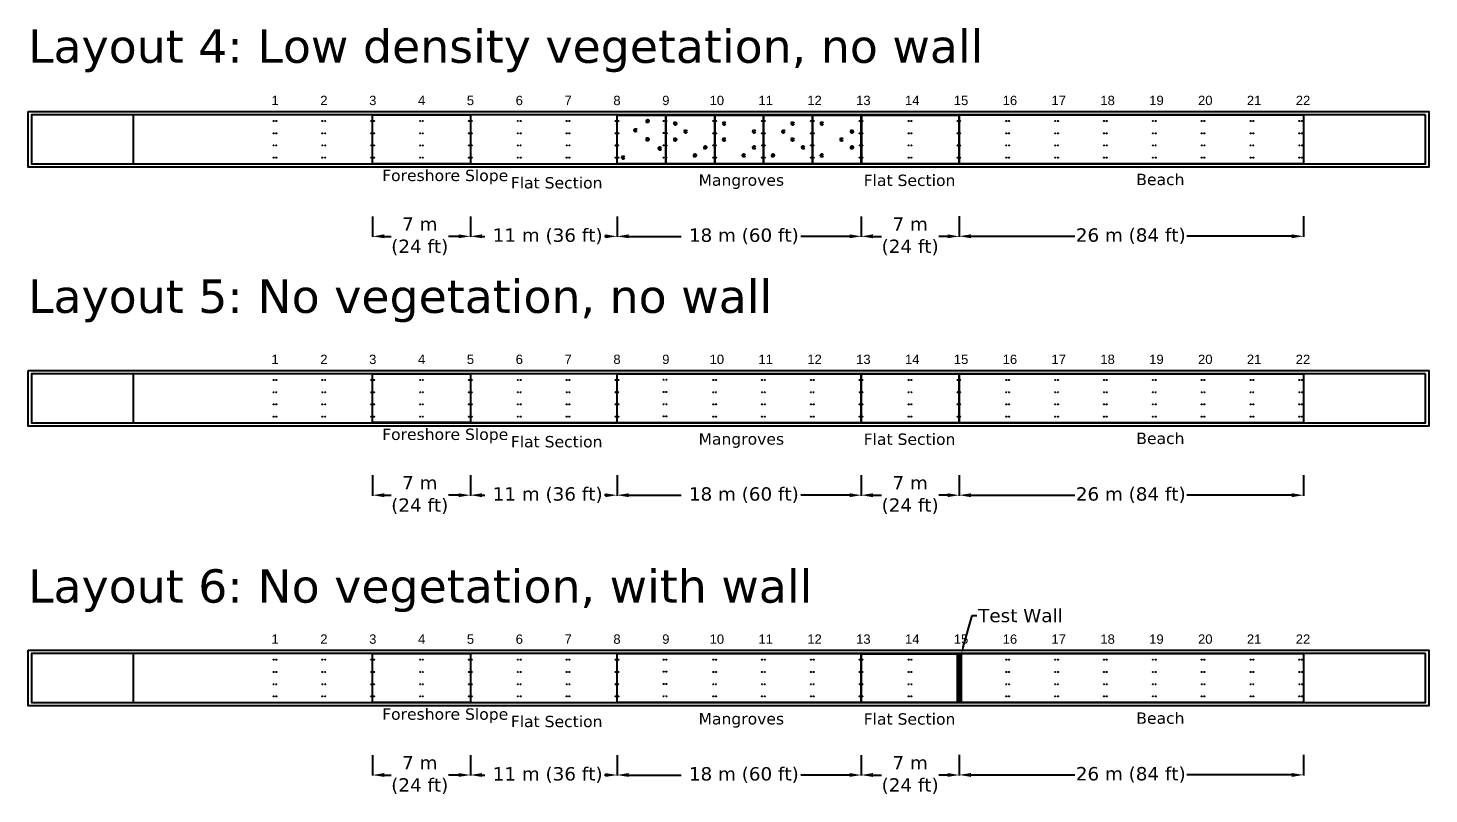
# Model space of a CAD drawing. Header units: feet. Extents: x 0 to 695, y -979 to -294.
# Drawn here: x 329.6 to 434.6, y -526.4 to -469 of the extents above; entities that cross this region are included whole.
import ezdxf
from ezdxf import colors
from ezdxf.entities.mleader import LeaderData, LeaderLine
from ezdxf.math import Vec2, Vec3

# ---------------------------------------------------------------- set-up
doc = ezdxf.new("R2010")
doc.units = ezdxf.units.FT
doc.header["$MEASUREMENT"] = 0
doc.header["$PDMODE"] = 35
for name, color, linetype in [(').5 layer template', 7, 'Continuous'), ('ATM Mangroves', 3, 'Continuous'), ('Beach Slopes', 80, 'Continuous'), ('No of Bays', 2, 'Continuous'), ('Slabs', 7, 'Continuous'), ('Test Layer', 7, 'Continuous')]:
    doc.layers.add(name, color=color, linetype=linetype)
doc.styles.get("Standard").update_dxf_attribs({"font": 'verdana.ttf'})
doc.dimstyles.new('Meters', dxfattribs={"dimscale": 0.25, "dimtxt": 1, "dimasz": 0.18, "dimexe": 0.178, "dimexo": 0.0625, "dimgap": 0.09, "dimtad": 0, "dimtih": 1, "dimtoh": 1, "dimzin": 0, "dimdsep": 46, "dimtxsty": 'Standard', "dimcen": 0.09, "dimazin": 0, "dimtfac": 1, "dimtofl": 0, "dimtmove": 0, "dimatfit": 3, "dimfxl": 0.5, "dimfxlon": 1, "dimtolj": 1, "dimtzin": 0, "dimarcsym": 0})

# ---------------------------------------------------------------- blocks, each defined once
blk = doc.blocks.new('*D134')
at = {"layer": 'Beach Slopes', "color": 0, "lineweight": -2, "transparency": 16777216}
for p, q in [((373.76, -483.07), (373.76, -484.61)), ((392.04, -483.07), (392.04, -484.61)), ((374.63, -484.57), (378.55, -484.57)), ((391.16, -484.57), (387.51, -484.57))]:
    blk.add_line(p, q, dxfattribs=at)
at = {"layer": 'Beach Slopes', "color": 0, "transparency": 16777216}
for points in [[(374.63, -484.42), (374.63, -484.71), (373.76, -484.57)], [(391.16, -484.42), (391.16, -484.71), (392.04, -484.57)]]:
    blk.add_solid(points, dxfattribs=at)
at = {"layer": 'Defpoints', "color": 0, "transparency": 16777216}
for p in [(373.76, -479.13), (392.04, -479.14), (392.04, -484.57)]:
    blk.add_point(p, dxfattribs=at)
at = {"layer": 'Beach Slopes', "color": 0, "transparency": 16777216, "insert": (383.03, -484.57), "char_height": 0.25, "attachment_point": 5}
blk.add_mtext('\\A1;{\\H4x; 18 m (60 ft)}', dxfattribs=at)
blk = doc.blocks.new('*D135')
at = {"layer": 'Beach Slopes', "color": 0, "lineweight": -2, "transparency": 16777216}
for p, q in [((399.37, -483.06), (399.37, -484.61)), ((425.16, -483.06), (425.16, -484.61)), ((400.25, -484.56), (408.04, -484.56)), ((424.28, -484.56), (416.41, -484.56))]:
    blk.add_line(p, q, dxfattribs=at)
at = {"layer": 'Beach Slopes', "color": 0, "transparency": 16777216}
for points in [[(400.25, -484.42), (400.25, -484.71), (399.37, -484.56)], [(424.28, -484.42), (424.28, -484.71), (425.16, -484.56)]]:
    blk.add_solid(points, dxfattribs=at)
at = {"layer": 'Defpoints', "color": 0, "transparency": 16777216}
for p in [(399.37, -479.14), (425.16, -479.13), (425.16, -484.56)]:
    blk.add_point(p, dxfattribs=at)
at = {"layer": 'Beach Slopes', "color": 0, "transparency": 16777216, "insert": (412.22, -484.56), "char_height": 0.25, "attachment_point": 5}
blk.add_mtext('\\A1;{\\H4x;26 m (84 ft)}', dxfattribs=at)
blk = doc.blocks.new('*D136')
at = {"layer": 'Beach Slopes', "color": 0, "lineweight": -2, "transparency": 16777216}
for p, q in [((355.45, -483.07), (355.45, -484.61)), ((362.77, -483.07), (362.77, -484.61)), ((356.32, -484.57), (356.83, -484.57)), ((361.89, -484.57), (361.14, -484.57))]:
    blk.add_line(p, q, dxfattribs=at)
at = {"layer": 'Beach Slopes', "color": 0, "transparency": 16777216}
for points in [[(356.32, -484.42), (356.32, -484.71), (355.45, -484.57)], [(361.89, -484.42), (361.89, -484.71), (362.77, -484.57)]]:
    blk.add_solid(points, dxfattribs=at)
at = {"layer": 'Defpoints', "color": 0, "transparency": 16777216}
for p in [(355.45, -479.12), (362.77, -479.13), (362.77, -484.57)]:
    blk.add_point(p, dxfattribs=at)
at = {"layer": 'Beach Slopes', "color": 0, "transparency": 16777216, "insert": (358.98, -484.57), "char_height": 0.25, "width": 5.0711, "attachment_point": 5}
blk.add_mtext('\\A1;{\\H4x;7 m\\P(24 ft)}', dxfattribs=at)
blk = doc.blocks.new('*D132')
at = {"layer": 'Beach Slopes', "color": 0, "lineweight": -2, "transparency": 16777216}
for p, q in [((362.77, -483.07), (362.77, -484.61)), ((373.76, -483.07), (373.76, -484.61)), ((363.64, -484.57), (363.86, -484.57)), ((372.88, -484.57), (372.82, -484.57))]:
    blk.add_line(p, q, dxfattribs=at)
at = {"layer": 'Beach Slopes', "color": 0, "transparency": 16777216}
for points in [[(363.64, -484.42), (363.64, -484.71), (362.77, -484.57)], [(372.88, -484.42), (372.88, -484.71), (373.76, -484.57)]]:
    blk.add_solid(points, dxfattribs=at)
at = {"layer": 'Defpoints', "color": 0, "transparency": 16777216}
for p in [(362.77, -479.13), (373.76, -479.13), (373.76, -484.57)]:
    blk.add_point(p, dxfattribs=at)
at = {"layer": 'Beach Slopes', "color": 0, "transparency": 16777216, "insert": (368.34, -484.57), "char_height": 0.25, "attachment_point": 5}
blk.add_mtext('\\A1;{\\H4x; 11 m (36 ft)}', dxfattribs=at)
blk = doc.blocks.new('*D133')
at = {"layer": 'Beach Slopes', "color": 0, "lineweight": -2, "transparency": 16777216}
for p, q in [((392.04, -483.07), (392.04, -484.61)), ((399.37, -483.07), (399.37, -484.61)), ((392.91, -484.57), (393.55, -484.57)), ((398.5, -484.57), (397.86, -484.57))]:
    blk.add_line(p, q, dxfattribs=at)
at = {"layer": 'Beach Slopes', "color": 0, "transparency": 16777216}
for points in [[(392.91, -484.42), (392.91, -484.71), (392.04, -484.57)], [(398.5, -484.42), (398.5, -484.71), (399.37, -484.57)]]:
    blk.add_solid(points, dxfattribs=at)
at = {"layer": 'Defpoints', "color": 0, "transparency": 16777216}
for p in [(392.04, -479.14), (399.37, -479.13), (399.37, -484.57)]:
    blk.add_point(p, dxfattribs=at)
at = {"layer": 'Beach Slopes', "color": 0, "transparency": 16777216, "insert": (395.7, -484.57), "char_height": 0.25, "attachment_point": 5}
blk.add_mtext('\\A1;{\\H4x;7 m \\P(24 ft)}', dxfattribs=at)
blk = doc.blocks.new('*D139')
at = {"layer": 'Beach Slopes', "color": 0, "lineweight": -2, "transparency": 16777216}
for p, q in [((373.76, -502.46), (373.76, -504.01)), ((392.04, -502.46), (392.04, -504.01)), ((374.63, -503.96), (378.55, -503.96)), ((391.16, -503.96), (387.51, -503.96))]:
    blk.add_line(p, q, dxfattribs=at)
at = {"layer": 'Beach Slopes', "color": 0, "transparency": 16777216}
for points in [[(374.63, -503.82), (374.63, -504.11), (373.76, -503.96)], [(391.16, -503.82), (391.16, -504.11), (392.04, -503.96)]]:
    blk.add_solid(points, dxfattribs=at)
at = {"layer": 'Defpoints', "color": 0, "transparency": 16777216}
for p in [(373.76, -498.53), (392.04, -498.53), (392.04, -503.96)]:
    blk.add_point(p, dxfattribs=at)
at = {"layer": 'Beach Slopes', "color": 0, "transparency": 16777216, "insert": (383.03, -503.96), "char_height": 0.25, "attachment_point": 5}
blk.add_mtext('\\A1;{\\H4x; 18 m (60 ft)}', dxfattribs=at)
blk = doc.blocks.new('*D140')
at = {"layer": 'Beach Slopes', "color": 0, "lineweight": -2, "transparency": 16777216}
for p, q in [((399.37, -502.46), (399.37, -504.01)), ((425.16, -502.46), (425.16, -504.01)), ((400.25, -503.96), (408.04, -503.96)), ((424.28, -503.96), (416.41, -503.96))]:
    blk.add_line(p, q, dxfattribs=at)
at = {"layer": 'Beach Slopes', "color": 0, "transparency": 16777216}
for points in [[(400.25, -503.82), (400.25, -504.11), (399.37, -503.96)], [(424.28, -503.82), (424.28, -504.11), (425.16, -503.96)]]:
    blk.add_solid(points, dxfattribs=at)
at = {"layer": 'Defpoints', "color": 0, "transparency": 16777216}
for p in [(399.37, -498.53), (425.16, -498.53), (425.16, -503.96)]:
    blk.add_point(p, dxfattribs=at)
at = {"layer": 'Beach Slopes', "color": 0, "transparency": 16777216, "insert": (412.22, -503.96), "char_height": 0.25, "attachment_point": 5}
blk.add_mtext('\\A1;{\\H4x;26 m (84 ft)}', dxfattribs=at)
blk = doc.blocks.new('*D141')
at = {"layer": 'Beach Slopes', "color": 0, "lineweight": -2, "transparency": 16777216}
for p, q in [((355.45, -502.46), (355.45, -504.01)), ((362.77, -502.46), (362.77, -504.01)), ((356.32, -503.96), (356.83, -503.96)), ((361.89, -503.96), (361.14, -503.96))]:
    blk.add_line(p, q, dxfattribs=at)
at = {"layer": 'Beach Slopes', "color": 0, "transparency": 16777216}
for points in [[(356.32, -503.82), (356.32, -504.11), (355.45, -503.96)], [(361.89, -503.82), (361.89, -504.11), (362.77, -503.96)]]:
    blk.add_solid(points, dxfattribs=at)
at = {"layer": 'Defpoints', "color": 0, "transparency": 16777216}
for p in [(355.45, -498.52), (362.77, -498.53), (362.77, -503.96)]:
    blk.add_point(p, dxfattribs=at)
at = {"layer": 'Beach Slopes', "color": 0, "transparency": 16777216, "insert": (358.98, -503.96), "char_height": 0.25, "width": 5.0711, "attachment_point": 5}
blk.add_mtext('\\A1;{\\H4x;7 m\\P(24 ft)}', dxfattribs=at)
blk = doc.blocks.new('*D137')
at = {"layer": 'Beach Slopes', "color": 0, "lineweight": -2, "transparency": 16777216}
for p, q in [((362.77, -502.46), (362.77, -504.01)), ((373.76, -502.46), (373.76, -504.01)), ((363.64, -503.96), (363.86, -503.96)), ((372.88, -503.96), (372.82, -503.96))]:
    blk.add_line(p, q, dxfattribs=at)
at = {"layer": 'Beach Slopes', "color": 0, "transparency": 16777216}
for points in [[(363.64, -503.82), (363.64, -504.11), (362.77, -503.96)], [(372.88, -503.82), (372.88, -504.11), (373.76, -503.96)]]:
    blk.add_solid(points, dxfattribs=at)
at = {"layer": 'Defpoints', "color": 0, "transparency": 16777216}
for p in [(362.77, -498.53), (373.76, -498.53), (373.76, -503.96)]:
    blk.add_point(p, dxfattribs=at)
at = {"layer": 'Beach Slopes', "color": 0, "transparency": 16777216, "insert": (368.34, -503.96), "char_height": 0.25, "attachment_point": 5}
blk.add_mtext('\\A1;{\\H4x; 11 m (36 ft)}', dxfattribs=at)
blk = doc.blocks.new('*D138')
at = {"layer": 'Beach Slopes', "color": 0, "lineweight": -2, "transparency": 16777216}
for p, q in [((392.04, -502.46), (392.04, -504.01)), ((399.37, -502.46), (399.37, -504.01)), ((392.91, -503.96), (393.55, -503.96)), ((398.5, -503.96), (397.86, -503.96))]:
    blk.add_line(p, q, dxfattribs=at)
at = {"layer": 'Beach Slopes', "color": 0, "transparency": 16777216}
for points in [[(392.91, -503.82), (392.91, -504.11), (392.04, -503.96)], [(398.5, -503.82), (398.5, -504.11), (399.37, -503.96)]]:
    blk.add_solid(points, dxfattribs=at)
at = {"layer": 'Defpoints', "color": 0, "transparency": 16777216}
for p in [(392.04, -498.53), (399.37, -498.53), (399.37, -503.96)]:
    blk.add_point(p, dxfattribs=at)
at = {"layer": 'Beach Slopes', "color": 0, "transparency": 16777216, "insert": (395.7, -503.96), "char_height": 0.25, "attachment_point": 5}
blk.add_mtext('\\A1;{\\H4x;7 m \\P(24 ft)}', dxfattribs=at)
blk = doc.blocks.new('*D144')
at = {"layer": 'Beach Slopes', "color": 0, "lineweight": -2, "transparency": 16777216}
for p, q in [((373.76, -523.43), (373.76, -524.97)), ((392.04, -523.43), (392.04, -524.97)), ((374.63, -524.93), (378.55, -524.93)), ((391.16, -524.93), (387.51, -524.93))]:
    blk.add_line(p, q, dxfattribs=at)
at = {"layer": 'Beach Slopes', "color": 0, "transparency": 16777216}
for points in [[(374.63, -524.78), (374.63, -525.07), (373.76, -524.93)], [(391.16, -524.78), (391.16, -525.07), (392.04, -524.93)]]:
    blk.add_solid(points, dxfattribs=at)
at = {"layer": 'Defpoints', "color": 0, "transparency": 16777216}
for p in [(373.76, -519.49), (392.04, -519.5), (392.04, -524.93)]:
    blk.add_point(p, dxfattribs=at)
at = {"layer": 'Beach Slopes', "color": 0, "transparency": 16777216, "insert": (383.03, -524.93), "char_height": 0.25, "attachment_point": 5}
blk.add_mtext('\\A1;{\\H4x; 18 m (60 ft)}', dxfattribs=at)
blk = doc.blocks.new('*D145')
at = {"layer": 'Beach Slopes', "color": 0, "lineweight": -2, "transparency": 16777216}
for p, q in [((399.37, -523.42), (399.37, -524.97)), ((425.16, -523.42), (425.16, -524.97)), ((400.25, -524.92), (408.04, -524.92)), ((424.28, -524.92), (416.41, -524.92))]:
    blk.add_line(p, q, dxfattribs=at)
at = {"layer": 'Beach Slopes', "color": 0, "transparency": 16777216}
for points in [[(400.25, -524.78), (400.25, -525.07), (399.37, -524.92)], [(424.28, -524.78), (424.28, -525.07), (425.16, -524.92)]]:
    blk.add_solid(points, dxfattribs=at)
at = {"layer": 'Defpoints', "color": 0, "transparency": 16777216}
for p in [(399.37, -519.5), (425.16, -519.49), (425.16, -524.92)]:
    blk.add_point(p, dxfattribs=at)
at = {"layer": 'Beach Slopes', "color": 0, "transparency": 16777216, "insert": (412.22, -524.92), "char_height": 0.25, "attachment_point": 5}
blk.add_mtext('\\A1;{\\H4x;26 m (84 ft)}', dxfattribs=at)
blk = doc.blocks.new('*D146')
at = {"layer": 'Beach Slopes', "color": 0, "lineweight": -2, "transparency": 16777216}
for p, q in [((355.45, -523.43), (355.45, -524.97)), ((362.77, -523.43), (362.77, -524.97)), ((356.32, -524.93), (356.83, -524.93)), ((361.89, -524.93), (361.14, -524.93))]:
    blk.add_line(p, q, dxfattribs=at)
at = {"layer": 'Beach Slopes', "color": 0, "transparency": 16777216}
for points in [[(356.32, -524.78), (356.32, -525.07), (355.45, -524.93)], [(361.89, -524.78), (361.89, -525.07), (362.77, -524.93)]]:
    blk.add_solid(points, dxfattribs=at)
at = {"layer": 'Defpoints', "color": 0, "transparency": 16777216}
for p in [(355.45, -519.48), (362.77, -519.49), (362.77, -524.93)]:
    blk.add_point(p, dxfattribs=at)
at = {"layer": 'Beach Slopes', "color": 0, "transparency": 16777216, "insert": (358.98, -524.93), "char_height": 0.25, "width": 5.0711, "attachment_point": 5}
blk.add_mtext('\\A1;{\\H4x;7 m\\P(24 ft)}', dxfattribs=at)
blk = doc.blocks.new('*D142')
at = {"layer": 'Beach Slopes', "color": 0, "lineweight": -2, "transparency": 16777216}
for p, q in [((362.77, -523.43), (362.77, -524.97)), ((373.76, -523.43), (373.76, -524.97)), ((363.64, -524.93), (363.86, -524.93)), ((372.88, -524.93), (372.82, -524.93))]:
    blk.add_line(p, q, dxfattribs=at)
at = {"layer": 'Beach Slopes', "color": 0, "transparency": 16777216}
for points in [[(363.64, -524.78), (363.64, -525.07), (362.77, -524.93)], [(372.88, -524.78), (372.88, -525.07), (373.76, -524.93)]]:
    blk.add_solid(points, dxfattribs=at)
at = {"layer": 'Defpoints', "color": 0, "transparency": 16777216}
for p in [(362.77, -519.49), (373.76, -519.49), (373.76, -524.93)]:
    blk.add_point(p, dxfattribs=at)
at = {"layer": 'Beach Slopes', "color": 0, "transparency": 16777216, "insert": (368.34, -524.93), "char_height": 0.25, "attachment_point": 5}
blk.add_mtext('\\A1;{\\H4x; 11 m (36 ft)}', dxfattribs=at)
blk = doc.blocks.new('*D143')
at = {"layer": 'Beach Slopes', "color": 0, "lineweight": -2, "transparency": 16777216}
for p, q in [((392.04, -523.43), (392.04, -524.97)), ((399.37, -523.43), (399.37, -524.97)), ((392.91, -524.93), (393.55, -524.93)), ((398.5, -524.93), (397.86, -524.93))]:
    blk.add_line(p, q, dxfattribs=at)
at = {"layer": 'Beach Slopes', "color": 0, "transparency": 16777216}
for points in [[(392.91, -524.78), (392.91, -525.07), (392.04, -524.93)], [(398.5, -524.78), (398.5, -525.07), (399.37, -524.93)]]:
    blk.add_solid(points, dxfattribs=at)
at = {"layer": 'Defpoints', "color": 0, "transparency": 16777216}
for p in [(392.04, -519.5), (399.37, -519.49), (399.37, -524.93)]:
    blk.add_point(p, dxfattribs=at)
at = {"layer": 'Beach Slopes', "color": 0, "transparency": 16777216, "insert": (395.7, -524.93), "char_height": 0.25, "attachment_point": 5}
blk.add_mtext('\\A1;{\\H4x;7 m \\P(24 ft)}', dxfattribs=at)

msp = doc.modelspace()

# ---------------------------------------------------------------- hatches: boundary and pattern name
at = {"layer": 'Test Layer', "transparency": 33554687}
h = msp.add_hatch(dxfattribs=at)
h.set_pattern_fill('ANSI38', color=6)
h.set_pattern_definition([(45, (332.59604, -46.8314), (-0.088388348, 0.088388348), []), (135, (332.59604, -46.8314), (-0.265165043, 0.088388348), [0.3125, -0.1875])])
h.paths.add_polyline_path([(399.534, -516.309, -0.9128105), (399.534, -516.284), (399.534, -515.84), (399.214, -515.84), (399.214, -519.497), (399.534, -519.497), (399.534, -519.053, -0.9128105), (399.534, -519.027), (399.534, -518.138, -0.9128105), (399.534, -518.113), (399.534, -517.224, -0.9128105), (399.534, -517.198)])
h.paths.add_polyline_path([(399.344, -517.211, -1), (399.319, -517.211, -1)], flags=16)
h.paths.add_polyline_path([(399.319, -516.297, -1), (399.344, -516.297, -1)], flags=16)
h.paths.add_polyline_path([(399.344, -518.126, -1), (399.319, -518.126, -1)], flags=16)
h.paths.add_polyline_path([(399.344, -519.04, -1), (399.319, -519.04, -1)], flags=16)

# ---------------------------------------------------------------- linework, layer by layer
at = {"transparency": 33554687}
for p, q in [((337.522, -475.475), (337.522, -479.133)), ((425.158, -475.475), (425.158, -479.133)), ((337.522, -494.872), (337.522, -498.53)), ((425.158, -494.872), (425.158, -498.53)), ((337.522, -515.836), (337.522, -519.493)), ((425.158, -515.836), (425.158, -519.493))]:
    msp.add_line(p, q, dxfattribs=at)
for points in [[(329.648, -475.225), (434.551, -475.225), (434.551, -479.383), (329.648, -479.383)], [(434.301, -475.475), (329.898, -475.475), (329.898, -479.133), (434.301, -479.133)], [(329.648, -494.622), (434.551, -494.622), (434.551, -498.78), (329.648, -498.78)], [(434.301, -494.872), (329.898, -494.872), (329.898, -498.53), (434.301, -498.53)], [(329.648, -515.586), (434.551, -515.586), (434.551, -519.743), (329.648, -519.743)], [(434.301, -515.836), (329.898, -515.836), (329.898, -519.493), (434.301, -519.493)]]:
    msp.add_lwpolyline(points, close=True, dxfattribs=at)
for points in [[(373.758, -475.225), (392.037, -475.225)], [(392.037, -475.475), (373.758, -475.475)], [(373.758, -479.133), (392.037, -479.133)], [(392.037, -479.383), (373.758, -479.383)]]:
    msp.add_lwpolyline(points, dxfattribs=at)
at = {"color": 1, "transparency": 33554687}
for points in [[(373.758, -475.475), (392.037, -475.479), (392.037, -479.137), (373.758, -479.133)], [(373.758, -475.475), (392.037, -475.479), (392.037, -479.137), (373.758, -479.133)], [(373.758, -494.872), (392.037, -494.876), (392.037, -498.534), (373.758, -498.53)], [(373.758, -515.836), (392.037, -515.84), (392.037, -519.497), (373.758, -519.493)]]:
    msp.add_lwpolyline(points, close=True, dxfattribs=at)
at = {"transparency": 33554687}
for centre in [(348.038, -475.933), (348.241, -475.933), (351.695, -475.933), (351.899, -475.933), (355.353, -475.933), (355.556, -475.933), (359.011, -475.933), (359.214, -475.933), (362.668, -475.933), (362.871, -475.933), (366.326, -475.933), (366.529, -475.933), (369.983, -475.933), (370.187, -475.933), (373.641, -475.933), (373.641, -475.933), (373.844, -475.933), (373.844, -475.933), (377.244, -475.92), (377.244, -475.92), (377.447, -475.92), (380.956, -475.933), (380.956, -475.933), (381.159, -475.933), (381.159, -475.933), (384.614, -475.933), (384.614, -475.933), (384.817, -475.933), (384.817, -475.933), (388.271, -475.933), (388.271, -475.933), (388.475, -475.933), (388.475, -475.933), (391.929, -475.933), (391.929, -475.933), (392.132, -475.933), (392.132, -475.933), (395.587, -475.933), (395.79, -475.933), (399.244, -475.933), (399.447, -475.933), (402.902, -475.933), (403.105, -475.933), (406.559, -475.933), (406.763, -475.933), (410.217, -475.933), (410.42, -475.933), (413.875, -475.933), (414.078, -475.933), (417.532, -475.933), (417.735, -475.933), (421.19, -475.933), (421.393, -475.933), (424.847, -475.933), (425.051, -475.933), (348.038, -476.847), (348.241, -476.847), (351.695, -476.847), (351.899, -476.847), (355.353, -476.847), (355.556, -476.847), (359.011, -476.847), (359.214, -476.847), (362.668, -476.847), (362.871, -476.847), (366.326, -476.847), (366.529, -476.847), (369.983, -476.847), (370.187, -476.847), (373.641, -476.847), (373.641, -476.847), (373.844, -476.847), (373.844, -476.847), (377.244, -476.834), (377.244, -476.834), (377.447, -476.834), (377.447, -476.834), (377.461, -476.851), (380.956, -476.847), (380.956, -476.847), (381.159, -476.847), (381.159, -476.847), (384.614, -476.847), (384.614, -476.847), (384.817, -476.847), (384.817, -476.847), (388.271, -476.847), (388.271, -476.847), (388.475, -476.847), (388.475, -476.847), (391.929, -476.847), (391.929, -476.847), (392.132, -476.847), (392.132, -476.847), (395.587, -476.847), (395.79, -476.847), (399.244, -476.847), (399.447, -476.847), (402.902, -476.847), (403.105, -476.847), (406.559, -476.847), (406.763, -476.847), (410.217, -476.847), (410.42, -476.847), (413.875, -476.847), (414.078, -476.847), (417.532, -476.847), (417.735, -476.847), (421.19, -476.847), (421.393, -476.847), (424.847, -476.847), (425.051, -476.847), (348.038, -477.761), (348.241, -477.761), (351.695, -477.761), (351.899, -477.761), (355.353, -477.761), (355.556, -477.761), (359.011, -477.761), (359.214, -477.761), (362.668, -477.761), (362.871, -477.761), (366.326, -477.761), (366.529, -477.761), (369.983, -477.761), (370.187, -477.761), (373.641, -477.761), (373.641, -477.761), (373.844, -477.761), (373.844, -477.761), (377.244, -477.749), (377.244, -477.749), (377.447, -477.749), (377.447, -477.749), (377.461, -477.765), (380.956, -477.761), (380.956, -477.761), (381.159, -477.761), (381.159, -477.761), (384.614, -477.761), (384.614, -477.761), (384.817, -477.761), (384.817, -477.761), (388.271, -477.761), (388.271, -477.761), (388.475, -477.761), (388.475, -477.761), (391.929, -477.761), (391.929, -477.761), (392.132, -477.761), (392.132, -477.761), (395.587, -477.761), (395.79, -477.761), (399.244, -477.761), (399.447, -477.761), (402.902, -477.761), (403.105, -477.761), (406.559, -477.761), (406.763, -477.761), (410.217, -477.761), (410.42, -477.761), (413.875, -477.761), (414.078, -477.761), (417.532, -477.761), (417.735, -477.761), (421.19, -477.761), (421.393, -477.761), (424.847, -477.761), (425.051, -477.761), (348.038, -478.676), (348.241, -478.676), (351.695, -478.676), (351.899, -478.676), (355.353, -478.676), (355.556, -478.676), (359.011, -478.676), (359.214, -478.676), (362.668, -478.676), (362.871, -478.676), (366.326, -478.676), (366.529, -478.676), (369.983, -478.676), (370.187, -478.676), (373.641, -478.676), (373.641, -478.676), (373.844, -478.676), (373.844, -478.676), (377.244, -478.663), (377.244, -478.663), (377.447, -478.663), (380.956, -478.676), (380.956, -478.676), (381.159, -478.676), (381.159, -478.676), (384.614, -478.676), (384.614, -478.676), (384.817, -478.676), (384.817, -478.676), (388.271, -478.676), (388.271, -478.676), (388.475, -478.676), (388.475, -478.676), (391.929, -478.676), (391.929, -478.676), (392.132, -478.676), (392.132, -478.676), (395.587, -478.676), (395.79, -478.676), (399.244, -478.676), (399.447, -478.676), (402.902, -478.676), (403.105, -478.676), (406.559, -478.676), (406.763, -478.676), (410.217, -478.676), (410.42, -478.676), (413.875, -478.676), (414.078, -478.676), (417.532, -478.676), (417.735, -478.676), (421.19, -478.676), (421.393, -478.676), (424.847, -478.676), (425.051, -478.676), (348.038, -495.329), (348.241, -495.329), (351.695, -495.329), (351.899, -495.329), (355.353, -495.329), (355.556, -495.329), (359.011, -495.329), (359.214, -495.329), (362.668, -495.329), (362.871, -495.329), (366.326, -495.329), (366.529, -495.329), (369.983, -495.329), (370.187, -495.329), (373.641, -495.329), (373.844, -495.329), (377.244, -495.317), (377.447, -495.317), (380.956, -495.329), (381.159, -495.329), (384.614, -495.329), (384.817, -495.329), (388.271, -495.329), (388.475, -495.329), (391.929, -495.329), (392.132, -495.329), (395.587, -495.329), (395.79, -495.329), (399.244, -495.329), (399.447, -495.329), (402.902, -495.329), (403.105, -495.329), (406.559, -495.329), (406.763, -495.329), (410.217, -495.329), (410.42, -495.329), (413.875, -495.329), (414.078, -495.329), (417.532, -495.329), (417.735, -495.329), (421.19, -495.329), (421.393, -495.329), (424.847, -495.329), (425.051, -495.329), (348.038, -496.244), (348.038, -497.158), (348.241, -496.244), (348.241, -497.158), (351.695, -496.244), (351.695, -497.158), (351.899, -496.244), (351.899, -497.158), (355.353, -496.244), (355.353, -497.158), (355.556, -496.244), (355.556, -497.158), (359.011, -496.244), (359.011, -497.158), (359.214, -496.244), (359.214, -497.158), (362.668, -496.244), (362.668, -497.158), (362.871, -496.244), (362.871, -497.158), (366.326, -496.244), (366.326, -497.158), (366.529, -496.244), (366.529, -497.158), (369.983, -496.244), (369.983, -497.158), (370.187, -496.244), (370.187, -497.158), (373.641, -496.244), (373.641, -497.158), (373.844, -496.244), (373.844, -497.158), (377.244, -496.231), (377.244, -497.145), (377.447, -496.231), (377.447, -497.145), (380.956, -496.244), (380.956, -497.158), (381.159, -496.244), (381.159, -497.158), (384.614, -496.244), (384.614, -497.158), (384.817, -496.244), (384.817, -497.158), (388.271, -496.244), (388.271, -497.158), (388.475, -496.244), (388.475, -497.158), (391.929, -496.244), (391.929, -497.158), (392.132, -496.244), (392.132, -497.158), (395.587, -496.244), (395.587, -497.158), (395.79, -496.244), (395.79, -497.158), (399.244, -496.244), (399.244, -497.158), (399.447, -496.244), (399.447, -497.158), (402.902, -496.244), (402.902, -497.158), (403.105, -496.244), (403.105, -497.158), (406.559, -496.244), (406.559, -497.158), (406.763, -496.244), (406.763, -497.158), (410.217, -496.244), (410.217, -497.158), (410.42, -496.244), (410.42, -497.158), (413.875, -496.244), (413.875, -497.158), (414.078, -496.244), (414.078, -497.158), (417.532, -496.244), (417.532, -497.158), (417.735, -496.244), (417.735, -497.158), (421.19, -496.244), (421.19, -497.158), (421.393, -496.244), (421.393, -497.158), (424.847, -496.244), (424.847, -497.158), (425.051, -496.244), (425.051, -497.158), (348.038, -498.073), (348.241, -498.073), (351.695, -498.073), (351.899, -498.073), (355.353, -498.073), (355.556, -498.073), (359.011, -498.073), (359.214, -498.073), (362.668, -498.073), (362.871, -498.073), (366.326, -498.073), (366.529, -498.073), (369.983, -498.073), (370.187, -498.073), (373.641, -498.073), (373.844, -498.073), (377.244, -498.06), (377.447, -498.06), (380.956, -498.073), (381.159, -498.073), (384.614, -498.073), (384.817, -498.073), (388.271, -498.073), (388.475, -498.073), (391.929, -498.073), (392.132, -498.073), (395.587, -498.073), (395.79, -498.073), (399.244, -498.073), (399.447, -498.073), (402.902, -498.073), (403.105, -498.073), (406.559, -498.073), (406.763, -498.073), (410.217, -498.073), (410.42, -498.073), (413.875, -498.073), (414.078, -498.073), (417.532, -498.073), (417.735, -498.073), (421.19, -498.073), (421.393, -498.073), (424.847, -498.073), (425.051, -498.073), (348.038, -516.293), (348.241, -516.293), (351.695, -516.293), (351.899, -516.293), (355.353, -516.293), (355.556, -516.293), (359.011, -516.293), (359.214, -516.293), (362.668, -516.293), (362.871, -516.293), (366.326, -516.293), (366.529, -516.293), (369.983, -516.293), (370.187, -516.293), (373.641, -516.293), (373.844, -516.293), (377.244, -516.28), (377.447, -516.28), (380.956, -516.293), (381.159, -516.293), (384.614, -516.293), (384.817, -516.293), (388.271, -516.293), (388.475, -516.293), (391.929, -516.293), (392.132, -516.293), (395.587, -516.293), (395.79, -516.293), (399.244, -516.293), (399.447, -516.293), (402.902, -516.293), (403.105, -516.293), (406.559, -516.293), (406.763, -516.293), (410.217, -516.293), (410.42, -516.293), (413.875, -516.293), (414.078, -516.293), (417.532, -516.293), (417.735, -516.293), (421.19, -516.293), (421.393, -516.293), (424.847, -516.293), (425.051, -516.293), (348.038, -517.207), (348.038, -518.122), (348.241, -517.207), (348.241, -518.122), (351.695, -517.207), (351.695, -518.122), (351.899, -517.207), (351.899, -518.122), (355.353, -517.207), (355.353, -518.122), (355.556, -517.207), (355.556, -518.122), (359.011, -517.207), (359.011, -518.122), (359.214, -517.207), (359.214, -518.122), (362.668, -517.207), (362.668, -518.122), (362.871, -517.207), (362.871, -518.122), (366.326, -517.207), (366.326, -518.122), (366.529, -517.207), (366.529, -518.122), (369.983, -517.207), (369.983, -518.122), (370.187, -517.207), (370.187, -518.122), (373.641, -517.207), (373.641, -518.122), (373.844, -517.207), (373.844, -518.122), (377.244, -517.194), (377.244, -518.109), (377.447, -517.194), (377.447, -518.109), (380.956, -517.207), (380.956, -518.122), (381.159, -517.207), (381.159, -518.122), (384.614, -517.207), (384.614, -518.122), (384.817, -517.207), (384.817, -518.122), (388.271, -517.207), (388.271, -518.122), (388.475, -517.207), (388.475, -518.122), (391.929, -517.207), (391.929, -518.122), (392.132, -517.207), (392.132, -518.122), (395.587, -517.207), (395.587, -518.122), (395.79, -517.207), (395.79, -518.122), (399.244, -517.207), (399.244, -518.122), (399.447, -517.207), (399.447, -518.122), (402.902, -517.207), (402.902, -518.122), (403.105, -517.207), (403.105, -518.122), (406.559, -517.207), (406.559, -518.122), (406.763, -517.207), (406.763, -518.122), (410.217, -517.207), (410.217, -518.122), (410.42, -517.207), (410.42, -518.122), (413.875, -517.207), (413.875, -518.122), (414.078, -517.207), (414.078, -518.122), (417.532, -517.207), (417.532, -518.122), (417.735, -517.207), (417.735, -518.122), (421.19, -517.207), (421.19, -518.122), (421.393, -517.207), (421.393, -518.122), (424.847, -517.207), (424.847, -518.122), (425.051, -517.207), (425.051, -518.122), (348.038, -519.036), (348.241, -519.036), (351.695, -519.036), (351.899, -519.036), (355.353, -519.036), (355.556, -519.036), (359.011, -519.036), (359.214, -519.036), (362.668, -519.036), (362.871, -519.036), (366.326, -519.036), (366.529, -519.036), (369.983, -519.036), (370.187, -519.036), (373.641, -519.036), (373.844, -519.036), (377.244, -519.023), (377.447, -519.023), (380.956, -519.036), (381.159, -519.036), (384.614, -519.036), (384.817, -519.036), (388.271, -519.036), (388.475, -519.036), (391.929, -519.036), (392.132, -519.036), (395.587, -519.036), (395.79, -519.036), (399.244, -519.036), (399.447, -519.036), (402.902, -519.036), (403.105, -519.036), (406.559, -519.036), (406.763, -519.036), (410.217, -519.036), (410.42, -519.036), (413.875, -519.036), (414.078, -519.036), (417.532, -519.036), (417.735, -519.036), (421.19, -519.036), (421.393, -519.036), (424.847, -519.036), (425.051, -519.036)]:
    msp.add_circle(centre, 0.0127, dxfattribs=at)
at = {"layer": 'ATM Mangroves', "color": 7, "transparency": 33554687}
for p, q in [((377.415, -475.48), (377.415, -475.925)), ((377.415, -479.126), (377.415, -478.681))]:
    msp.add_line(p, q, dxfattribs=at)
for points in [[(373.758, -475.475), (362.769, -475.475), (362.769, -479.126), (373.758, -479.126)], [(392.037, -475.479), (399.373, -475.479), (399.373, -479.133), (392.037, -479.133)], [(373.758, -494.872), (362.769, -494.872), (362.769, -498.522), (373.758, -498.522)], [(392.037, -494.876), (399.373, -494.876), (399.373, -498.53), (392.037, -498.53)], [(373.758, -515.836), (362.769, -515.836), (362.769, -519.486), (373.758, -519.486)], [(392.037, -515.84), (399.373, -515.84), (399.373, -519.493), (392.037, -519.493)]]:
    msp.add_lwpolyline(points, close=True, dxfattribs=at)
for points in [[(373.758, -479.126), (373.758, -475.475)], [(392.037, -479.133), (392.037, -475.479)]]:
    msp.add_lwpolyline(points, dxfattribs=at)
at = {"layer": 'ATM Mangroves', "color": 7, "lineweight": 50, "ltscale": 1.5, "transparency": 33554687}
for centre in [(376.04, -475.93), (376.044, -475.937), (378.117, -476.124), (381.775, -476.124), (386.904, -476.124), (389.09, -476.124), (375.125, -476.616), (375.129, -476.623), (376.04, -477.298), (376.044, -477.305), (378.117, -477.314), (378.892, -476.719), (378.892, -476.719), (381.774, -477.314), (384.021, -476.719), (384.021, -476.719), (386.207, -476.719), (386.207, -476.719), (386.904, -477.314), (390.561, -477.314), (391.337, -476.719), (391.337, -476.719), (376.954, -477.987), (376.958, -477.994), (380.364, -477.909), (384.021, -477.909), (387.679, -477.909), (391.337, -477.909), (374.211, -478.673), (379.587, -478.504), (383.245, -478.504), (385.431, -478.504), (389.088, -478.504)]:
    msp.add_circle(centre, 0.05, dxfattribs=at)
at = {"layer": 'ATM Mangroves', "color": 7, "transparency": 33554687}
for centre, start, end in [((377.415, -475.48), 270, 270.00087), ((392.046, -475.48), 180, 270.00087), ((377.415, -477.304), 89.99826, 90), ((381.073, -477.304), 89.99826, 90), ((384.73, -477.304), 89.99826, 90), ((388.388, -477.304), 89.99826, 90), ((392.046, -477.304), 89.99913, 90), ((392.046, -477.304), 89.99826, 90), ((377.415, -477.304), 270, 270.00174), ((381.073, -477.304), 270, 270.00174), ((384.73, -477.304), 270, 270.00174), ((388.388, -477.304), 270, 270.00174), ((392.046, -477.304), 270, 270.00087), ((392.046, -477.304), 270, 270.00174), ((373.758, -479.126), 0, 90), ((377.415, -479.126), 89.99826, 90), ((388.388, -479.126), 0, 180), ((392.046, -479.126), 90, 180)]:
    msp.add_arc(centre, 0.05, start, end, dxfattribs=at)
at = {"layer": 'Beach Slopes', "transparency": 33554687}
for points in [[(362.769, -479.129), (355.448, -479.119), (355.448, -475.461), (362.769, -475.472)], [(399.373, -475.479), (425.158, -475.475), (425.158, -479.133), (399.373, -479.137)], [(362.769, -498.526), (355.448, -498.515), (355.448, -494.858), (362.769, -494.868)], [(399.373, -494.876), (425.158, -494.872), (425.158, -498.53), (399.373, -498.534)], [(362.769, -519.49), (355.448, -519.479), (355.448, -515.821), (362.769, -515.832)], [(399.373, -515.84), (425.158, -515.836), (425.158, -519.493), (399.373, -519.497)]]:
    msp.add_lwpolyline(points, close=True, dxfattribs=at)
at = {"layer": 'Slabs', "color": 0, "transparency": 33554687}
for points in [[(373.758, -475.48), (377.415, -475.48), (377.415, -479.126), (373.758, -479.126)], [(377.415, -475.48), (381.073, -475.48), (381.073, -479.126), (377.415, -479.126)], [(381.073, -475.48), (384.73, -475.48), (384.73, -479.126), (381.073, -479.126)], [(384.73, -475.48), (388.388, -475.48), (388.388, -479.126), (384.73, -479.126)], [(388.388, -475.48), (392.046, -475.48), (392.046, -479.126), (388.388, -479.126)]]:
    msp.add_lwpolyline(points, close=True, dxfattribs=at)
at = {"layer": 'Test Layer', "color": 6, "transparency": 33554687}
msp.add_lwpolyline([(399.534, -515.84), (399.214, -515.84), (399.214, -519.497), (399.534, -519.497)], close=True, dxfattribs=at)

# ---------------------------------------------------------------- texts
at = {"layer": ').5 layer template', "transparency": 33554687, "char_height": 2.5, "attachment_point": 1}
for s, width, insert in [('\\A1;Layout 4: Low density vegetation, no wall', 86.12116, (329.648, -469.064)), ('Layout 5: No vegetation, no wall', 72.11417, (329.648, -487.802)), ('Layout 6: No vegetation, with wall', 72.11417, (329.648, -509.512))]:
    msp.add_mtext_dynamic_manual_height_columns(s, width=width, gutter_width=1, heights=[0], dxfattribs=dict(at, insert=insert))
at = {"color": 0, "transparency": 33554687, "char_height": 0.85, "attachment_point": 1}
for s, width, insert in [('Foreshore Slope', 8.92009, (356.164, -479.577)), ('Flat Section', 14.66845, (365.796, -480.132)), ('Mangroves', 2.03217, (379.853, -479.929)), ('Flat Section', 14.66845, (392.221, -479.945)), ('Foreshore Slope', 8.92009, (356.164, -498.974)), ('Mangroves', 2.03217, (379.853, -499.325)), ('Flat Section', 14.66845, (392.221, -499.341)), ('Flat Section', 14.66845, (365.796, -499.528)), ('Foreshore Slope', 8.92009, (356.164, -519.937)), ('Mangroves', 2.03217, (379.853, -520.289)), ('Flat Section', 14.66845, (392.221, -520.305)), ('Flat Section', 14.66845, (365.796, -520.492))]:
    msp.add_mtext_dynamic_manual_height_columns(s, width=width, gutter_width=1, heights=[0], dxfattribs=dict(at, insert=insert))
at = {"layer": 'Beach Slopes', "color": 0, "transparency": 33554687, "char_height": 0.85, "attachment_point": 1}
for insert in [(412.634, -479.881), (412.634, -499.278), (412.634, -520.241)]:
    msp.add_mtext_dynamic_manual_height_columns('Beach', width=6.93141, gutter_width=1, heights=[0], dxfattribs=dict(at, insert=insert))
at = {"layer": 'No of Bays', "color": 0, "transparency": 33554687, "char_height": 3.5, "width": 19.93909, "attachment_point": 1}
for s, insert in [('{\\f@Arial Unicode MS|b0|i0|c0|p34;\\H0.2x;1}', (347.875, -474.036)), ('{\\f@Arial Unicode MS|b0|i0|c0|p34;\\H0.2x;2}', (351.532, -474.036)), ('{\\f@Arial Unicode MS|b0|i0|c0|p34;\\H0.2x;3}', (355.19, -474.036)), ('{\\f@Arial Unicode MS|b0|i0|c0|p34;\\H0.2x;4}', (358.847, -474.036)), ('{\\f@Arial Unicode MS|b0|i0|c0|p34;\\H0.2x;5}', (362.505, -474.036)), ('{\\f@Arial Unicode MS|b0|i0|c0|p34;\\H0.2x;6}', (366.163, -474.036)), ('{\\f@Arial Unicode MS|b0|i0|c0|p34;\\H0.2x;7}', (369.82, -474.036)), ('{\\f@Arial Unicode MS|b0|i0|c0|p34;\\H0.2x;8}', (373.478, -474.036)), ('{\\f@Arial Unicode MS|b0|i0|c0|p34;\\H0.2x;9}', (377.135, -474.036)), ('{\\f@Arial Unicode MS|b0|i0|c0|p34;\\H0.2x;10}', (380.681, -474.036)), ('{\\f@Arial Unicode MS|b0|i0|c0|p34;\\H0.2x;11}', (384.339, -474.036)), ('{\\f@Arial Unicode MS|b0|i0|c0|p34;\\H0.2x;12}', (387.997, -474.036)), ('{\\f@Arial Unicode MS|b0|i0|c0|p34;\\H0.2x;13}', (391.654, -474.036)), ('{\\f@Arial Unicode MS|b0|i0|c0|p34;\\H0.2x;14}', (395.312, -474.036)), ('{\\f@Arial Unicode MS|b0|i0|c0|p34;\\H0.2x;15}', (398.969, -474.036)), ('{\\f@Arial Unicode MS|b0|i0|c0|p34;\\H0.2x;16}', (402.627, -474.036)), ('{\\f@Arial Unicode MS|b0|i0|c0|p34;\\H0.2x;17}', (406.285, -474.036)), ('{\\f@Arial Unicode MS|b0|i0|c0|p34;\\H0.2x;18}', (409.942, -474.036)), ('{\\f@Arial Unicode MS|b0|i0|c0|p34;\\H0.2x;19}', (413.6, -474.036)), ('{\\f@Arial Unicode MS|b0|i0|c0|p34;\\H0.2x;20}', (417.257, -474.036)), ('{\\f@Arial Unicode MS|b0|i0|c0|p34;\\H0.2x;21}', (420.915, -474.036)), ('{\\f@Arial Unicode MS|b0|i0|c0|p34;\\H0.2x;22}', (424.573, -474.036)), ('{\\f@Arial Unicode MS|b0|i0|c0|p34;\\H0.2x;1}', (347.875, -493.433)), ('{\\f@Arial Unicode MS|b0|i0|c0|p34;\\H0.2x;2}', (351.532, -493.433)), ('{\\f@Arial Unicode MS|b0|i0|c0|p34;\\H0.2x;3}', (355.19, -493.433)), ('{\\f@Arial Unicode MS|b0|i0|c0|p34;\\H0.2x;4}', (358.847, -493.433)), ('{\\f@Arial Unicode MS|b0|i0|c0|p34;\\H0.2x;5}', (362.505, -493.433)), ('{\\f@Arial Unicode MS|b0|i0|c0|p34;\\H0.2x;6}', (366.163, -493.433)), ('{\\f@Arial Unicode MS|b0|i0|c0|p34;\\H0.2x;7}', (369.82, -493.433)), ('{\\f@Arial Unicode MS|b0|i0|c0|p34;\\H0.2x;8}', (373.478, -493.433)), ('{\\f@Arial Unicode MS|b0|i0|c0|p34;\\H0.2x;9}', (377.135, -493.433)), ('{\\f@Arial Unicode MS|b0|i0|c0|p34;\\H0.2x;10}', (380.681, -493.433)), ('{\\f@Arial Unicode MS|b0|i0|c0|p34;\\H0.2x;11}', (384.339, -493.433)), ('{\\f@Arial Unicode MS|b0|i0|c0|p34;\\H0.2x;12}', (387.997, -493.433)), ('{\\f@Arial Unicode MS|b0|i0|c0|p34;\\H0.2x;13}', (391.654, -493.433)), ('{\\f@Arial Unicode MS|b0|i0|c0|p34;\\H0.2x;14}', (395.312, -493.433)), ('{\\f@Arial Unicode MS|b0|i0|c0|p34;\\H0.2x;15}', (398.969, -493.433)), ('{\\f@Arial Unicode MS|b0|i0|c0|p34;\\H0.2x;16}', (402.627, -493.433)), ('{\\f@Arial Unicode MS|b0|i0|c0|p34;\\H0.2x;17}', (406.285, -493.433)), ('{\\f@Arial Unicode MS|b0|i0|c0|p34;\\H0.2x;18}', (409.942, -493.433)), ('{\\f@Arial Unicode MS|b0|i0|c0|p34;\\H0.2x;19}', (413.6, -493.433)), ('{\\f@Arial Unicode MS|b0|i0|c0|p34;\\H0.2x;20}', (417.257, -493.433)), ('{\\f@Arial Unicode MS|b0|i0|c0|p34;\\H0.2x;21}', (420.915, -493.433)), ('{\\f@Arial Unicode MS|b0|i0|c0|p34;\\H0.2x;22}', (424.573, -493.433)), ('{\\f@Arial Unicode MS|b0|i0|c0|p34;\\H0.2x;1}', (347.875, -514.396)), ('{\\f@Arial Unicode MS|b0|i0|c0|p34;\\H0.2x;2}', (351.532, -514.396)), ('{\\f@Arial Unicode MS|b0|i0|c0|p34;\\H0.2x;3}', (355.19, -514.396)), ('{\\f@Arial Unicode MS|b0|i0|c0|p34;\\H0.2x;4}', (358.847, -514.396)), ('{\\f@Arial Unicode MS|b0|i0|c0|p34;\\H0.2x;5}', (362.505, -514.396)), ('{\\f@Arial Unicode MS|b0|i0|c0|p34;\\H0.2x;6}', (366.163, -514.396)), ('{\\f@Arial Unicode MS|b0|i0|c0|p34;\\H0.2x;7}', (369.82, -514.396)), ('{\\f@Arial Unicode MS|b0|i0|c0|p34;\\H0.2x;8}', (373.478, -514.396)), ('{\\f@Arial Unicode MS|b0|i0|c0|p34;\\H0.2x;9}', (377.135, -514.396)), ('{\\f@Arial Unicode MS|b0|i0|c0|p34;\\H0.2x;10}', (380.681, -514.396)), ('{\\f@Arial Unicode MS|b0|i0|c0|p34;\\H0.2x;11}', (384.339, -514.396)), ('{\\f@Arial Unicode MS|b0|i0|c0|p34;\\H0.2x;12}', (387.997, -514.396)), ('{\\f@Arial Unicode MS|b0|i0|c0|p34;\\H0.2x;13}', (391.654, -514.396)), ('{\\f@Arial Unicode MS|b0|i0|c0|p34;\\H0.2x;14}', (395.312, -514.396)), ('{\\f@Arial Unicode MS|b0|i0|c0|p34;\\H0.2x;15}', (398.969, -514.396)), ('{\\f@Arial Unicode MS|b0|i0|c0|p34;\\H0.2x;16}', (402.627, -514.396)), ('{\\f@Arial Unicode MS|b0|i0|c0|p34;\\H0.2x;17}', (406.285, -514.396)), ('{\\f@Arial Unicode MS|b0|i0|c0|p34;\\H0.2x;18}', (409.942, -514.396)), ('{\\f@Arial Unicode MS|b0|i0|c0|p34;\\H0.2x;19}', (413.6, -514.396)), ('{\\f@Arial Unicode MS|b0|i0|c0|p34;\\H0.2x;20}', (417.257, -514.396)), ('{\\f@Arial Unicode MS|b0|i0|c0|p34;\\H0.2x;21}', (420.915, -514.396)), ('{\\f@Arial Unicode MS|b0|i0|c0|p34;\\H0.2x;22}', (424.573, -514.396))]:
    msp.add_mtext(s, dxfattribs=dict(at, insert=insert))

# ---------------------------------------------------------------- dimensions: what is measured, and where the dimension line sits
at = {"layer": 'Beach Slopes', "color": 0, "transparency": 33554687}
for base, p1, p2, text, picture, middle in [((362.769, -484.567), (355.448, -479.119), (362.769, -479.129), '{\\H4x;<>\\P(24 ft)}', '*D136', (358.982, -484.567)), ((373.758, -484.566), (362.769, -479.129), (373.758, -479.133), '{\\H4x; <> (36 ft)}', '*D132', (368.34, -484.566)), ((392.037, -484.566), (373.758, -479.133), (392.037, -479.137), '{\\H4x; <> (60 ft)}', '*D134', (383.029, -484.566)), ((399.373, -484.566), (392.037, -479.137), (399.373, -479.133), '{\\H4x;<> \\P(24 ft)}', '*D133', (395.705, -484.566)), ((425.158, -484.565), (399.373, -479.137), (425.158, -479.133), '{\\H4x;<> (84 ft)}', '*D135', (412.223, -484.565)), ((362.769, -503.963), (355.448, -498.515), (362.769, -498.526), '{\\H4x;<>\\P(24 ft)}', '*D141', (358.982, -503.963)), ((373.758, -503.962), (362.769, -498.526), (373.758, -498.53), '{\\H4x; <> (36 ft)}', '*D137', (368.34, -503.962)), ((392.037, -503.963), (373.758, -498.53), (392.037, -498.534), '{\\H4x; <> (60 ft)}', '*D139', (383.029, -503.963)), ((399.373, -503.963), (392.037, -498.534), (399.373, -498.53), '{\\H4x;<> \\P(24 ft)}', '*D138', (395.705, -503.963)), ((425.158, -503.961), (399.373, -498.534), (425.158, -498.53), '{\\H4x;<> (84 ft)}', '*D140', (412.223, -503.961)), ((362.769, -524.927), (355.448, -519.479), (362.769, -519.49), '{\\H4x;<>\\P(24 ft)}', '*D146', (358.982, -524.927)), ((373.758, -524.926), (362.769, -519.49), (373.758, -519.493), '{\\H4x; <> (36 ft)}', '*D142', (368.34, -524.926)), ((392.037, -524.926), (373.758, -519.493), (392.037, -519.497), '{\\H4x; <> (60 ft)}', '*D144', (383.029, -524.926)), ((399.373, -524.926), (392.037, -519.497), (399.373, -519.493), '{\\H4x;<> \\P(24 ft)}', '*D143', (395.705, -524.926)), ((425.158, -524.925), (399.373, -519.497), (425.158, -519.493), '{\\H4x;<> (84 ft)}', '*D145', (412.223, -524.925))]:
    dim = msp.add_linear_dim(base=base, p1=p1, p2=p2, text=text, dimstyle='Meters', override={"dimasz": 3.5, "dimdec": 0, "dimpost": ' m', "dimfxl": 6}, dxfattribs=at)
    dim.commit()
    dim.dimension.update_dxf_attribs({"geometry": picture, "text_midpoint": middle, "dimtype": 160})

# ---------------------------------------------------------------- leaders
at = {"layer": 'Test Layer', "transparency": 33554687}
ml = msp.add_multileader_mtext('Standard', dxfattribs=at)
ml.set_content('Test Wall', color=256)
ml.set_leader_properties()
ml.build(insert=Vec2(0, 0))
ml.multileader.update_dxf_attribs({"dogleg_length": 0.36, "arrow_head_size": 0.5})
ctx = ml.context
ctx.base_point, ctx.char_height, ctx.arrow_head_size, ctx.landing_gap_size, ctx.plane_origin = Vec3(400.704, -512.989), 1, 0.5, 0.09, Vec3(397.064, -514.235)
notes = []
notes.append((ctx, [(0, (1, 1, 0), (400.344, -512.989), (1, 0), 0.36, [(0, [(399.534, -515.84)], 0, [])])]))
ctx.mtext.insert, ctx.mtext.flow_direction = Vec3(400.794, -512.479), 5
for ctx, leaders in notes:
    for number, flags, end, landing, length, lines in leaders:
        leader = LeaderData()
        leader.index, (leader.has_last_leader_line, leader.has_dogleg_vector, leader.attachment_direction) = number, flags
        leader.last_leader_point, leader.dogleg_vector, leader.dogleg_length = Vec3(end), Vec3(landing), length
        for number, points, colour, breaks in lines:
            line = LeaderLine()
            line.index, line.vertices, line.color, line.breaks = number, Vec3.list(points), colors.encode_raw_color(colour), breaks
            leader.lines.append(line)
        ctx.leaders.append(leader)

doc.saveas('drawing.dxf')
